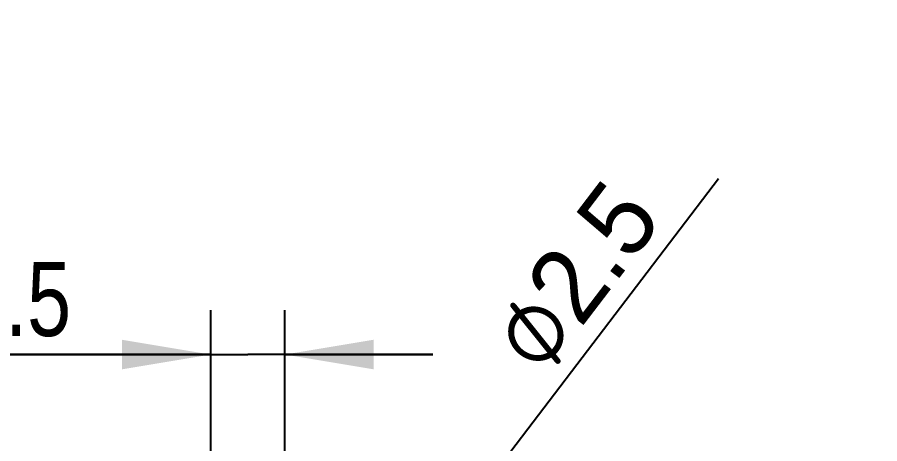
# Model space of a CAD drawing. Header units: millimetres. Extents: x 0 to 594, y 0 to 420.
# Drawn here: x 103.96 to 133.08, y 197.82 to 212.23 of the extents above; entities that cross this region are included whole.
import ezdxf

# ---------------------------------------------------------------- set-up
doc = ezdxf.new("R2010")
doc.units = ezdxf.units.MM
doc.header["$LTSCALE"] = 32.67
doc.layers.get('0').update_dxf_attribs({"linetype": 'CONTINUOUS'})
doc.styles.get("Standard").update_dxf_attribs({"font": 'txt', "width": 0.8})
doc.styles.add('TEXTSTYLE_3', font='symbol_asme.ttf')
doc.dimstyles.new('DIMSTYLE_1', dxfattribs={"dimtxt": 2.5, "dimasz": 3, "dimexe": 1.5, "dimexo": 1.2, "dimtad": 1, "dimdsep": 46, "dimtxsty": 'STANDARD', "dimblk": '_FILLED', "dimblk1": '_FILLED', "dimblk2": '_FILLED', "dimcen": 0.09, "dimazin": 2, "dimtp": 0.01, "dimtm": 0.01, "dimtfac": 1, "dimtofl": 0, "dimtmove": 0, "dimatfit": 3, "dimldrblk": '_FILLED', "dimfxl": 1, "dimtolj": 1, "dimarcsym": 0})
doc.dimstyles.new('DIMSTYLE_2', dxfattribs={"dimtxt": 2.5, "dimasz": 3, "dimexe": 1.5, "dimexo": 1.2, "dimtad": 1, "dimdsep": 46, "dimtxsty": 'STANDARD', "dimblk": '_FILLED', "dimblk1": '_FILLED', "dimblk2": '_FILLED', "dimcen": 0.09, "dimazin": 2, "dimtp": 0.01, "dimtm": 0.01, "dimtfac": 1, "dimtmove": 0, "dimatfit": 2, "dimldrblk": '_FILLED', "dimfxl": 1, "dimtolj": 1, "dimarcsym": 0})

# ---------------------------------------------------------------- blocks, each defined once
blk = doc.blocks.new('_FILLED')
at = {"color": 0, "linetype": 'BYBLOCK'}
blk.add_solid([(0, 0), (-1, 0.1667), (-1, -0.1667)], dxfattribs=at)
blk = doc.blocks.new('*D3')
at = {"color": 2, "linetype": 'CONTINUOUS'}
for p, q in [((116.741, 192.483), (127.634, 206.777)), ((117.499, 193.478), (116.741, 192.483)), ((117.499, 193.478), (117.499, 193.478)), ((116.741, 192.483), (112.953, 187.512)), ((115.984, 191.489), (116.741, 192.483)), ((115.984, 191.489), (115.984, 191.489))]:
    blk.add_line(p, q, dxfattribs=at)
at = {"color": 2, "linetype": 'CONTINUOUS', "xscale": 3, "yscale": 3, "zscale": 3}
for p, rotation in [((117.499, 193.478), 232.6889904826), ((115.984, 191.489), 52.6895356046)]:
    blk.add_blockref('_FILLED', p, dxfattribs=dict(at, rotation=rotation))
at = {"color": 2, "linetype": 'CONTINUOUS', "insert": (119.725, 201.554), "char_height": 2.5, "width": 13.42308, "attachment_point": 1, "rotation": 52.6897, "line_spacing_factor": 0.9, "style": 'TEXTSTYLE_3'}
blk.add_mtext('⌀\\ftxt;2.5', dxfattribs=at)
blk = doc.blocks.new('*D8')
at = {"color": 2, "linetype": 'CONTINUOUS'}
for p, q in [((92.764, 197.083), (92.764, 202.083)), ((92.764, 202.083), (92.764, 194.783)), ((251.441, 197.083), (91.264, 197.083)), ((92.764, 181.87), (92.764, 194.783)), ((115.541, 192.483), (91.264, 192.483)), ((92.764, 192.483), (92.764, 181.87))]:
    blk.add_line(p, q, dxfattribs=at)
at = {"color": 2, "linetype": 'CONTINUOUS', "xscale": 3, "yscale": 3, "zscale": 3}
for p, rotation in [((92.764, 197.083), 270), ((92.764, 192.483), 90)]:
    blk.add_blockref('_FILLED', p, dxfattribs=dict(at, rotation=rotation))
at = {"color": 2, "linetype": 'CONTINUOUS', "insert": (89.639, 187.87), "char_height": 2.5, "width": 6, "attachment_point": 3, "rotation": 90, "line_spacing_factor": 0.9}
blk.add_mtext('4.6', dxfattribs=at)
blk = doc.blocks.new('*D12')
at = {"color": 2, "linetype": 'CONTINUOUS'}
for p, q in [((110.491, 189.833), (110.491, 202.331)), ((112.991, 189.833), (112.991, 202.331)), ((110.491, 200.831), (95.779, 200.831)), ((95.779, 200.831), (111.741, 200.831)), ((117.991, 200.831), (111.741, 200.831)), ((112.991, 200.831), (117.991, 200.831))]:
    blk.add_line(p, q, dxfattribs=at)
at = {"color": 2, "linetype": 'CONTINUOUS', "xscale": 3, "yscale": 3, "zscale": 3}
blk.add_blockref('_FILLED', (110.491, 200.831), dxfattribs=at)
at = {"color": 2, "linetype": 'CONTINUOUS', "xscale": 3, "yscale": 3, "zscale": 3, "rotation": 180}
blk.add_blockref('_FILLED', (112.991, 200.831), dxfattribs=at)
at = {"color": 2, "linetype": 'CONTINUOUS', "insert": (105.779, 203.956), "char_height": 2.5, "width": 10, "attachment_point": 3, "line_spacing_factor": 0.9}
blk.add_mtext('2-2.5', dxfattribs=at)

msp = doc.modelspace()

# ---------------------------------------------------------------- dimensions: what is measured, and where the dimension line sits
at = {"color": 2, "linetype": 'CONTINUOUS'}
dim = msp.add_diameter_dim_2p(p1=(117.499, 193.478), p2=(115.984, 191.489), text='⌀<>', dimstyle='DIMSTYLE_2', override={"dimpost": '<>'}, dxfattribs=at)
dim.commit()
dim.dimension.update_dxf_attribs({"geometry": '*D3', "text_midpoint": (123.431, 204.355), "dimtype": 163})
dim = msp.add_linear_dim(base=(112.991, 200.831), p1=(110.491, 188.633), p2=(112.991, 188.633), text='2-<>', dimstyle='DIMSTYLE_1', dxfattribs=at)
dim.commit()
dim.dimension.update_dxf_attribs({"geometry": '*D12', "text_midpoint": (100.779, 200.831), "dimtype": 160})
dim = msp.add_linear_dim(base=(92.764, 192.483), p1=(252.641, 197.083), p2=(116.741, 192.483), angle=270, dimstyle='DIMSTYLE_1', dxfattribs=at)
dim.commit()
dim.dimension.update_dxf_attribs({"geometry": '*D8', "text_midpoint": (92.764, 184.87), "dimtype": 160})

doc.saveas('drawing.dxf')
